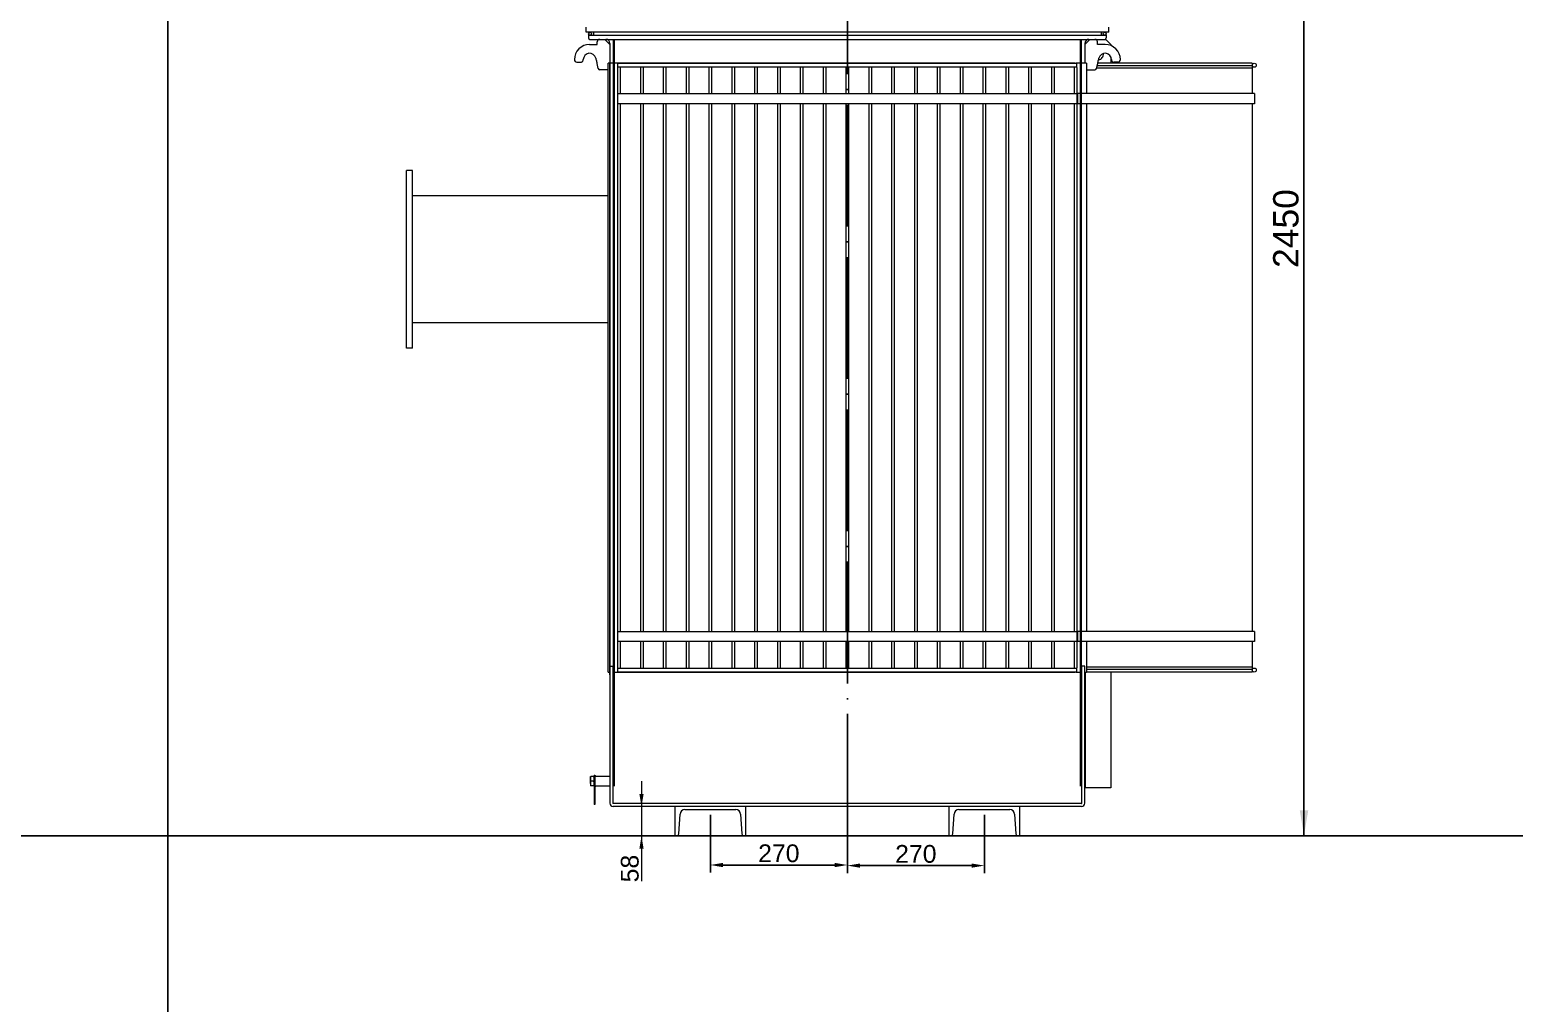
# Model space of a CAD drawing. Header units: millimetres. Extents: x 30710 to 48779, y -19256 to -8564.
# Drawn here: x 37998 to 40924, y -12579 to -10660 of the extents above; entities that cross this region are included whole.
import ezdxf

# ---------------------------------------------------------------- set-up
doc = ezdxf.new("R2010")
doc.units = ezdxf.units.MM
doc.header["$LTSCALE"] = 10
doc.linetypes.add('ACAD_ISO04W100', pattern=[30, 24, -3, 0, -3])
doc.layers.get('0').update_dxf_attribs({"color": 1, "linetype": 'ACAD_ISO04W100', "lineweight": 25})
doc.layers.get('Defpoints').update_dxf_attribs({"lineweight": 25})
for name, color, linetype, lineweight in [('2', 3, 'Continuous', 25), ('尺寸线层', 3, 'Continuous', 18), ('粗实线', 4, 'Continuous', 18), ('细实线', 3, 'Continuous', 35)]:
    doc.layers.add(name, color=color, linetype=linetype, lineweight=lineweight)
doc.styles.get("Standard").update_dxf_attribs({"font": ''})
doc.styles.get('Standard').set_extended_font_data('arial')
doc.dimstyles.new('1-10', dxfattribs={"dimscale": 10, "dimtxt": 3.5, "dimasz": 2.5, "dimexe": 1.5, "dimexo": 1, "dimgap": 0.5, "dimtad": 1, "dimtxsty": 'Standard', "dimcen": 2.5, "dimdle": 5, "dimclrd": 3, "dimclre": 3, "dimclrt": 3, "dimadec": 0, "dimazin": 0, "dimtfac": 1, "dimtmove": 0, "dimatfit": 2, "dimfxl": 0, "dimtolj": 1, "dimarcsym": 0})
doc.dimstyles.new('2', dxfattribs={"dimscale": 20, "dimtxt": 2.5, "dimasz": 2.5, "dimexe": 1.5, "dimexo": 0, "dimgap": 0.5, "dimtad": 1, "dimtoh": 1, "dimtxsty": 'Standard', "dimcen": -2.5, "dimdle": 5, "dimclrd": 3, "dimclre": 3, "dimclrt": 3, "dimazin": 2, "dimtfac": 1, "dimtmove": 0, "dimatfit": 2, "dimfxl": 0, "dimtolj": 1, "dimarcsym": 0})

# ---------------------------------------------------------------- blocks, each defined once
blk = doc.blocks.new('*X60')
at = {"layer": '2', "linetype": 'Continuous'}
for points in [[(40509.5, -9855.2), (40501.2, -9905.2), (40517.9, -9905.2)], [(40509.5, -12248.2), (40501.2, -12198.2), (40517.9, -12198.2)]]:
    blk.add_hatch(color=3, dxfattribs=at).paths.add_polyline_path(points, flags=0)
at = {"layer": '2', "color": 3, "linetype": 'Continuous'}
for p, q in [((39955.9, -9855.2), (40539.5, -9855.2)), ((40509.5, -12248.2), (40509.5, -9855.2)), ((40184.5, -12248.2), (40539.5, -12248.2))]:
    blk.add_line(p, q, dxfattribs=at)
at = {"layer": '2', "color": 3, "insert": (40474, -11051.7), "char_height": 50, "width": 299.924, "attachment_point": 5, "rotation": 90}
blk.add_mtext('2450', dxfattribs=at)
blk = doc.blocks.new('*X61')
at = {"layer": '2'}
for points in [[(39364.5, -12301.8), (39364.5, -12310.2), (39339.5, -12306)], [(39584.5, -12301.8), (39584.5, -12310.2), (39609.5, -12306)]]:
    blk.add_hatch(color=3, dxfattribs=at).paths.add_polyline_path(points, flags=0)
at = {"layer": '2', "color": 3, "lineweight": -2}
for p, q in [((39339.5, -12206.8), (39339.5, -12321)), ((39609.5, -12228.4), (39609.5, -12321)), ((39364.5, -12306), (39584.5, -12306))]:
    blk.add_line(p, q, dxfattribs=at)
at = {"layer": '2', "color": 3, "insert": (39474.5, -12283.1), "char_height": 35, "width": 155.579, "attachment_point": 5}
blk.add_mtext('270', dxfattribs=at)
blk = doc.blocks.new('*X62')
at = {"layer": '2'}
for points in [[(39634.5, -12303), (39634.5, -12311.3), (39609.5, -12307.2)], [(39854.5, -12303), (39854.5, -12311.3), (39879.5, -12307.2)]]:
    blk.add_hatch(color=3, dxfattribs=at).paths.add_polyline_path(points, flags=0)
at = {"layer": '2', "color": 3, "lineweight": -2}
for p, q in [((39879.5, -12206.8), (39879.5, -12322.2)), ((39609.5, -12258.2), (39609.5, -12322.2)), ((39634.5, -12307.2), (39854.5, -12307.2))]:
    blk.add_line(p, q, dxfattribs=at)
at = {"layer": '2', "color": 3, "insert": (39744.5, -12284.3), "char_height": 35, "width": 155.579, "attachment_point": 5}
blk.add_mtext('270', dxfattribs=at)
blk = doc.blocks.new('*X67')
at = {"layer": '尺寸线层', "linetype": 'Continuous'}
for points in [[(39203.8, -12190.8), (39208, -12165.8), (39199.6, -12165.8)], [(39203.8, -12248.8), (39208, -12273.8), (39199.6, -12273.8)]]:
    blk.add_hatch(color=3, dxfattribs=at).paths.add_polyline_path(points, flags=0)
at = {"layer": '尺寸线层', "color": 3, "linetype": 'Continuous'}
for p, q in [((39203.8, -12140.8), (39203.8, -12338.1)), ((39259.5, -12190.8), (39188.8, -12190.8)), ((39259.5, -12248.8), (39188.8, -12248.8))]:
    blk.add_line(p, q, dxfattribs=at)
at = {"layer": '尺寸线层', "color": 3, "insert": (39180.9, -12313), "char_height": 35, "width": 100.358, "attachment_point": 5, "rotation": 90}
blk.add_mtext('58', dxfattribs=at)

msp = doc.modelspace()

# ---------------------------------------------------------------- linework, layer by layer
msp.add_line((39609.545, -12248.159), (39609.545, -10074.19))
at = {"layer": 'Defpoints'}
for p, q in [((38270.22, -8564.163), (38270.22, -19256.163)), ((30710.22, -12248.159), (45830.22, -12248.159))]:
    msp.add_line(p, q, dxfattribs=at)
at = {"layer": '粗实线'}
for p, q in [((39094.545, -10664.79), (39094.545, -10654.79)), ((40124.545, -10664.79), (39094.545, -10664.79)), ((39099.545, -10670.79), (39099.545, -10676.12)), ((39099.545, -10670.79), (40119.545, -10670.79)), ((39102.215, -10678.79), (40116.875, -10678.79)), ((39109.545, -10664.79), (39109.545, -10670.79)), ((39131.545, -10678.79), (39141.545, -10688.79)), ((40087.545, -10678.79), (40077.545, -10688.79)), ((40109.545, -10664.79), (40109.545, -10670.79)), ((40116.875, -10678.79), (40119.045, -10678.79)), ((40119.045, -10678.79), (40129.045, -10688.79)), ((40119.545, -10670.79), (40119.545, -10676.12)), ((40124.545, -10664.79), (40124.545, -10654.79)), ((39101.545, -10688.79), (39116.545, -10688.79)), ((39116.545, -10688.79), (39116.545, -10683.79)), ((39141.545, -10686.79), (39141.545, -10725.79)), ((40077.545, -10686.79), (40077.545, -10725.79)), ((40102.545, -10688.79), (40102.545, -10683.79)), ((40117.545, -10688.79), (40102.545, -10688.79)), ((40129.045, -10688.79), (40129.045, -10691.082)), ((39076.545, -10723.79), (39084.045, -10723.79)), ((39118.628, -10736.487), (39116.207, -10726.359)), ((39140.745, -10725.79), (39138.345, -10725.79)), ((39138.345, -11925.79), (39138.345, -10725.79)), ((39140.545, -10726.239), (39141.545, -10726.239)), ((39140.545, -10726.239), (39140.545, -11931.239)), ((39158.345, -10725.79), (39140.745, -10725.79)), ((39141.545, -10726.239), (39141.545, -11931.239)), ((39157.253, -10733.79), (39156.545, -10735.735)), ((39156.545, -10735.735), (39156.545, -11915.844)), ((39157.045, -10725.79), (40062.045, -10725.79)), ((39157.045, -10733.79), (39157.045, -10725.79)), ((40062.045, -10733.79), (39157.045, -10733.79)), ((39160.745, -10725.79), (39158.345, -10725.79)), ((39203.345, -10725.79), (39160.745, -10725.79)), ((39162.545, -10735.735), (39161.837, -10733.79)), ((39162.545, -10785.79), (39162.545, -10735.735)), ((39202.253, -10733.79), (39201.545, -10735.735)), ((39201.545, -10735.735), (39201.545, -10785.79)), ((39205.745, -10725.79), (39203.345, -10725.79)), ((39248.345, -10725.79), (39205.745, -10725.79)), ((39207.545, -10735.735), (39206.837, -10733.79)), ((39207.545, -10785.79), (39207.545, -10735.735)), ((39247.253, -10733.79), (39246.545, -10735.735)), ((39246.545, -10735.735), (39246.545, -10785.79)), ((39250.745, -10725.79), (39248.345, -10725.79)), ((39293.345, -10725.79), (39250.745, -10725.79)), ((39252.545, -10735.735), (39251.837, -10733.79)), ((39252.545, -10785.79), (39252.545, -10735.735)), ((39292.253, -10733.79), (39291.545, -10735.735)), ((39291.545, -10735.735), (39291.545, -10785.79)), ((39295.745, -10725.79), (39293.345, -10725.79)), ((39338.345, -10725.79), (39295.745, -10725.79)), ((39297.545, -10735.735), (39296.837, -10733.79)), ((39297.545, -10785.79), (39297.545, -10735.735)), ((39337.253, -10733.79), (39336.545, -10735.735)), ((39336.545, -10735.735), (39336.545, -10785.79)), ((39340.745, -10725.79), (39338.345, -10725.79)), ((39383.345, -10725.79), (39340.745, -10725.79)), ((39342.545, -10735.735), (39341.837, -10733.79)), ((39342.545, -10785.79), (39342.545, -10735.735)), ((39382.253, -10733.79), (39381.545, -10735.735)), ((39381.545, -10735.735), (39381.545, -10785.79)), ((39385.745, -10725.79), (39383.345, -10725.79)), ((39428.345, -10725.79), (39385.745, -10725.79)), ((39387.545, -10735.735), (39386.837, -10733.79)), ((39387.545, -10785.79), (39387.545, -10735.735)), ((39427.253, -10733.79), (39426.545, -10735.735)), ((39426.545, -10735.735), (39426.545, -10785.79)), ((39430.745, -10725.79), (39428.345, -10725.79)), ((39473.345, -10725.79), (39430.745, -10725.79)), ((39432.545, -10735.735), (39431.837, -10733.79)), ((39432.545, -10785.79), (39432.545, -10735.735)), ((39472.253, -10733.79), (39471.545, -10735.735)), ((39471.545, -10735.735), (39471.545, -10785.79)), ((39475.745, -10725.79), (39473.345, -10725.79)), ((39518.345, -10725.79), (39475.745, -10725.79)), ((39477.545, -10735.735), (39476.837, -10733.79)), ((39477.545, -10785.79), (39477.545, -10735.735)), ((39517.253, -10733.79), (39516.545, -10735.735)), ((39516.545, -10735.735), (39516.545, -10785.79)), ((39520.745, -10725.79), (39518.345, -10725.79)), ((39563.345, -10725.79), (39520.745, -10725.79)), ((39522.545, -10735.735), (39521.837, -10733.79)), ((39522.545, -10785.79), (39522.545, -10735.735)), ((39562.253, -10733.79), (39561.545, -10735.735)), ((39561.545, -10735.735), (39561.545, -10785.79)), ((39565.745, -10725.79), (39563.345, -10725.79)), ((39608.345, -10725.79), (39565.745, -10725.79)), ((39567.545, -10735.735), (39566.837, -10733.79)), ((39567.545, -10785.79), (39567.545, -10735.735)), ((39607.253, -10733.79), (39606.545, -10735.735)), ((39606.545, -10735.735), (39606.545, -10785.79)), ((39610.745, -10725.79), (39608.345, -10725.79)), ((39653.345, -10725.79), (39610.745, -10725.79)), ((39612.545, -10735.735), (39611.837, -10733.79)), ((39612.545, -10785.79), (39612.545, -10735.735)), ((39652.253, -10733.79), (39651.545, -10735.735)), ((39651.545, -10735.735), (39651.545, -10785.79)), ((39655.745, -10725.79), (39653.345, -10725.79)), ((39698.345, -10725.79), (39655.745, -10725.79)), ((39657.545, -10735.735), (39656.837, -10733.79)), ((39657.545, -10785.79), (39657.545, -10735.735)), ((39697.253, -10733.79), (39696.545, -10735.735)), ((39696.545, -10735.735), (39696.545, -10785.79)), ((39700.745, -10725.79), (39698.345, -10725.79)), ((39743.345, -10725.79), (39700.745, -10725.79)), ((39702.545, -10735.735), (39701.837, -10733.79)), ((39702.545, -10785.79), (39702.545, -10735.735)), ((39742.253, -10733.79), (39741.545, -10735.735)), ((39741.545, -10735.735), (39741.545, -10785.79)), ((39745.745, -10725.79), (39743.345, -10725.79)), ((39788.345, -10725.79), (39745.745, -10725.79)), ((39747.545, -10735.735), (39746.837, -10733.79)), ((39747.545, -10785.79), (39747.545, -10735.735)), ((39787.253, -10733.79), (39786.545, -10735.735)), ((39786.545, -10735.735), (39786.545, -10785.79)), ((39790.745, -10725.79), (39788.345, -10725.79)), ((39833.345, -10725.79), (39790.745, -10725.79)), ((39792.545, -10735.735), (39791.837, -10733.79)), ((39792.545, -10785.79), (39792.545, -10735.735)), ((39832.253, -10733.79), (39831.545, -10735.735)), ((39831.545, -10735.735), (39831.545, -10785.79)), ((39835.745, -10725.79), (39833.345, -10725.79)), ((39878.345, -10725.79), (39835.745, -10725.79)), ((39837.545, -10735.735), (39836.837, -10733.79)), ((39837.545, -10785.79), (39837.545, -10735.735)), ((39877.253, -10733.79), (39876.545, -10735.735)), ((39876.545, -10735.735), (39876.545, -10785.79)), ((39880.745, -10725.79), (39878.345, -10725.79)), ((39923.345, -10725.79), (39880.745, -10725.79)), ((39882.545, -10735.735), (39881.837, -10733.79)), ((39882.545, -10785.79), (39882.545, -10735.735)), ((39922.253, -10733.79), (39921.545, -10735.735)), ((39921.545, -10735.735), (39921.545, -10785.79)), ((39925.745, -10725.79), (39923.345, -10725.79)), ((39968.345, -10725.79), (39925.745, -10725.79)), ((39927.545, -10735.735), (39926.837, -10733.79)), ((39927.545, -10785.79), (39927.545, -10735.735)), ((39967.253, -10733.79), (39966.545, -10735.735)), ((39966.545, -10735.735), (39966.545, -10785.79)), ((39970.745, -10725.79), (39968.345, -10725.79)), ((40013.345, -10725.79), (39970.745, -10725.79)), ((39972.545, -10735.735), (39971.837, -10733.79)), ((39972.545, -10785.79), (39972.545, -10735.735)), ((40012.253, -10733.79), (40011.545, -10735.735)), ((40011.545, -10735.735), (40011.545, -10785.79)), ((40015.745, -10725.79), (40013.345, -10725.79)), ((40058.345, -10725.79), (40015.745, -10725.79)), ((40017.545, -10735.735), (40016.837, -10733.79)), ((40017.545, -10785.79), (40017.545, -10735.735)), ((40057.253, -10733.79), (40056.545, -10735.735)), ((40056.545, -10735.735), (40056.545, -10785.79)), ((40078.345, -10725.79), (40060.745, -10725.79)), ((40062.545, -10735.735), (40061.837, -10733.79)), ((40062.045, -10733.79), (40062.045, -10725.79)), ((40062.545, -10785.79), (40062.545, -10735.735)), ((40080.745, -10725.79), (40078.345, -10725.79)), ((40080.745, -10725.79), (40080.745, -10785.79)), ((40100.463, -10736.487), (40102.884, -10726.359)), ((40407.545, -10735.735), (40100.643, -10735.735)), ((40407.545, -10730.79), (40101.825, -10730.79)), ((40407.545, -10725.79), (40103.02, -10725.79)), ((40129.045, -10713.891), (40129.045, -10725.79)), ((40142.545, -10723.79), (40135.045, -10723.79)), ((40407.545, -10725.79), (40407.545, -10730.79)), ((40407.545, -10730.79), (40407.545, -10735.735)), ((40407.545, -10735.735), (40407.545, -10785.79)), ((39138.345, -10738.79), (39121.545, -10738.79)), ((40080.745, -10738.79), (40097.545, -10738.79)), ((39157.045, -10785.79), (40062.045, -10785.79)), ((39157.045, -10805.79), (39157.045, -10785.79)), ((40062.045, -10785.79), (40063.162, -10785.79)), ((40062.045, -10785.79), (40062.045, -10805.79)), ((40411.662, -10785.79), (40063.162, -10785.79)), ((40063.162, -10785.79), (40063.162, -10805.79)), ((40411.662, -10785.79), (40411.662, -10805.79)), ((40062.045, -10805.79), (39157.045, -10805.79)), ((39162.545, -11845.79), (39162.545, -10805.79)), ((39201.545, -10805.79), (39201.545, -11845.79)), ((39207.545, -11845.79), (39207.545, -10805.79)), ((39246.545, -10805.79), (39246.545, -11845.79)), ((39252.545, -11845.79), (39252.545, -10805.79)), ((39291.545, -10805.79), (39291.545, -11845.79)), ((39297.545, -11845.79), (39297.545, -10805.79)), ((39336.545, -10805.79), (39336.545, -11845.79)), ((39342.545, -11845.79), (39342.545, -10805.79)), ((39381.545, -10805.79), (39381.545, -11845.79)), ((39387.545, -11845.79), (39387.545, -10805.79)), ((39426.545, -10805.79), (39426.545, -11845.79)), ((39432.545, -11845.79), (39432.545, -10805.79)), ((39471.545, -10805.79), (39471.545, -11845.79)), ((39477.545, -11845.79), (39477.545, -10805.79)), ((39516.545, -10805.79), (39516.545, -11845.79)), ((39522.545, -11845.79), (39522.545, -10805.79)), ((39561.545, -10805.79), (39561.545, -11845.79)), ((39567.545, -11845.79), (39567.545, -10805.79)), ((39606.545, -10805.79), (39606.545, -11845.79)), ((39612.545, -11845.79), (39612.545, -10805.79)), ((39651.545, -10805.79), (39651.545, -11845.79)), ((39657.545, -11845.79), (39657.545, -10805.79)), ((39696.545, -10805.79), (39696.545, -11845.79)), ((39702.545, -11845.79), (39702.545, -10805.79)), ((39741.545, -10805.79), (39741.545, -11845.79)), ((39747.545, -11845.79), (39747.545, -10805.79)), ((39786.545, -10805.79), (39786.545, -11845.79)), ((39792.545, -11845.79), (39792.545, -10805.79)), ((39831.545, -10805.79), (39831.545, -11845.79)), ((39837.545, -11845.79), (39837.545, -10805.79)), ((39876.545, -10805.79), (39876.545, -11845.79)), ((39882.545, -11845.79), (39882.545, -10805.79)), ((39921.545, -10805.79), (39921.545, -11845.79)), ((39927.545, -11845.79), (39927.545, -10805.79)), ((39966.545, -10805.79), (39966.545, -11845.79)), ((39972.545, -11845.79), (39972.545, -10805.79)), ((40011.545, -10805.79), (40011.545, -11845.79)), ((40017.545, -11845.79), (40017.545, -10805.79)), ((40056.545, -10805.79), (40056.545, -11845.79)), ((40063.162, -10805.79), (40062.045, -10805.79)), ((40062.545, -11845.79), (40062.545, -10805.79)), ((40411.662, -10805.79), (40063.162, -10805.79)), ((40080.745, -10805.79), (40080.745, -11845.79)), ((40407.545, -10805.79), (40407.545, -11845.79)), ((38740.545, -11287.28), (38740.545, -10937.28)), ((38752.545, -10937.28), (38740.545, -10937.28)), ((38752.545, -11287.28), (38752.545, -10937.28)), ((39138.345, -10987.28), (38752.545, -10987.28)), ((39138.345, -11237.28), (38752.545, -11237.28)), ((38752.545, -11287.28), (38740.545, -11287.28)), ((39157.045, -11865.79), (39157.045, -11845.79)), ((39157.045, -11845.79), (40062.045, -11845.79)), ((40062.045, -11845.79), (40063.162, -11845.79)), ((40062.045, -11845.79), (40062.045, -11865.79)), ((40411.662, -11845.79), (40063.162, -11845.79)), ((40063.162, -11845.79), (40063.162, -11865.79)), ((40411.662, -11845.79), (40411.662, -11865.79)), ((40062.045, -11865.79), (39157.045, -11865.79)), ((39162.545, -11915.844), (39162.545, -11865.79)), ((39201.545, -11865.79), (39201.545, -11915.844)), ((39207.545, -11915.844), (39207.545, -11865.79)), ((39246.545, -11865.79), (39246.545, -11915.844)), ((39252.545, -11915.844), (39252.545, -11865.79)), ((39291.545, -11865.79), (39291.545, -11915.844)), ((39297.545, -11915.844), (39297.545, -11865.79)), ((39336.545, -11865.79), (39336.545, -11915.844)), ((39342.545, -11915.844), (39342.545, -11865.79)), ((39381.545, -11865.79), (39381.545, -11915.844)), ((39387.545, -11915.844), (39387.545, -11865.79)), ((39426.545, -11865.79), (39426.545, -11915.844)), ((39432.545, -11915.844), (39432.545, -11865.79)), ((39471.545, -11865.79), (39471.545, -11915.844)), ((39477.545, -11915.844), (39477.545, -11865.79)), ((39516.545, -11865.79), (39516.545, -11915.844)), ((39522.545, -11915.844), (39522.545, -11865.79)), ((39561.545, -11865.79), (39561.545, -11915.844)), ((39567.545, -11915.844), (39567.545, -11865.79)), ((39606.545, -11865.79), (39606.545, -11915.844)), ((39612.545, -11915.844), (39612.545, -11865.79)), ((39651.545, -11865.79), (39651.545, -11915.844)), ((39657.545, -11915.844), (39657.545, -11865.79)), ((39696.545, -11865.79), (39696.545, -11915.844)), ((39702.545, -11915.844), (39702.545, -11865.79)), ((39741.545, -11865.79), (39741.545, -11915.844)), ((39747.545, -11915.844), (39747.545, -11865.79)), ((39786.545, -11865.79), (39786.545, -11915.844)), ((39792.545, -11915.844), (39792.545, -11865.79)), ((39831.545, -11865.79), (39831.545, -11915.844)), ((39837.545, -11915.844), (39837.545, -11865.79)), ((39876.545, -11865.79), (39876.545, -11915.844)), ((39882.545, -11915.844), (39882.545, -11865.79)), ((39921.545, -11865.79), (39921.545, -11915.844)), ((39927.545, -11915.844), (39927.545, -11865.79)), ((39966.545, -11865.79), (39966.545, -11915.844)), ((39972.545, -11915.844), (39972.545, -11865.79)), ((40011.545, -11865.79), (40011.545, -11915.844)), ((40017.545, -11915.844), (40017.545, -11865.79)), ((40056.545, -11865.79), (40056.545, -11915.844)), ((40063.162, -11865.79), (40062.045, -11865.79)), ((40062.545, -11915.844), (40062.545, -11865.79)), ((40411.662, -11865.79), (40063.162, -11865.79)), ((40080.745, -11865.79), (40080.745, -11925.79)), ((40407.545, -11865.79), (40407.545, -11915.844)), ((39138.345, -11925.79), (39140.545, -11925.79)), ((39140.545, -11931.239), (39141.545, -11931.239)), ((39141.545, -11913.79), (39141.545, -12184.053)), ((39141.545, -11913.79), (39147.545, -11913.79)), ((39147.545, -11913.79), (39147.545, -12184.053)), ((39147.545, -11925.79), (39158.345, -11925.79)), ((39156.545, -11915.844), (39157.253, -11917.79)), ((39157.045, -11917.79), (40062.045, -11917.79)), ((39157.045, -11925.79), (39157.045, -11917.79)), ((40062.045, -11925.79), (39157.045, -11925.79)), ((39158.345, -11925.79), (39160.745, -11925.79)), ((39160.745, -11925.79), (39203.345, -11925.79)), ((39161.837, -11917.79), (39162.545, -11915.844)), ((39201.545, -11915.844), (39202.253, -11917.79)), ((39203.345, -11925.79), (39205.745, -11925.79)), ((39205.745, -11925.79), (39248.345, -11925.79)), ((39206.837, -11917.79), (39207.545, -11915.844)), ((39246.545, -11915.844), (39247.253, -11917.79)), ((39248.345, -11925.79), (39250.745, -11925.79)), ((39250.745, -11925.79), (39293.345, -11925.79)), ((39251.837, -11917.79), (39252.545, -11915.844)), ((39291.545, -11915.844), (39292.253, -11917.79)), ((39293.345, -11925.79), (39295.745, -11925.79)), ((39295.745, -11925.79), (39338.345, -11925.79)), ((39296.837, -11917.79), (39297.545, -11915.844)), ((39336.545, -11915.844), (39337.253, -11917.79)), ((39338.345, -11925.79), (39340.745, -11925.79)), ((39340.745, -11925.79), (39383.345, -11925.79)), ((39341.837, -11917.79), (39342.545, -11915.844)), ((39381.545, -11915.844), (39382.253, -11917.79)), ((39383.345, -11925.79), (39385.745, -11925.79)), ((39385.745, -11925.79), (39428.345, -11925.79)), ((39386.837, -11917.79), (39387.545, -11915.844)), ((39426.545, -11915.844), (39427.253, -11917.79)), ((39428.345, -11925.79), (39430.745, -11925.79)), ((39430.745, -11925.79), (39473.345, -11925.79)), ((39431.837, -11917.79), (39432.545, -11915.844)), ((39471.545, -11915.844), (39472.253, -11917.79)), ((39473.345, -11925.79), (39475.745, -11925.79)), ((39475.745, -11925.79), (39518.345, -11925.79)), ((39476.837, -11917.79), (39477.545, -11915.844)), ((39516.545, -11915.844), (39517.253, -11917.79)), ((39518.345, -11925.79), (39520.745, -11925.79)), ((39520.745, -11925.79), (39563.345, -11925.79)), ((39521.837, -11917.79), (39522.545, -11915.844)), ((39561.545, -11915.844), (39562.253, -11917.79)), ((39563.345, -11925.79), (39565.745, -11925.79)), ((39565.745, -11925.79), (39608.345, -11925.79)), ((39566.837, -11917.79), (39567.545, -11915.844)), ((39606.545, -11915.844), (39607.253, -11917.79)), ((39608.345, -11925.79), (39610.745, -11925.79)), ((39610.745, -11925.79), (39653.345, -11925.79)), ((39611.837, -11917.79), (39612.545, -11915.844)), ((39651.545, -11915.844), (39652.253, -11917.79)), ((39653.345, -11925.79), (39655.745, -11925.79)), ((39655.745, -11925.79), (39698.345, -11925.79)), ((39656.837, -11917.79), (39657.545, -11915.844)), ((39696.545, -11915.844), (39697.253, -11917.79)), ((39698.345, -11925.79), (39700.745, -11925.79)), ((39700.745, -11925.79), (39743.345, -11925.79)), ((39701.837, -11917.79), (39702.545, -11915.844)), ((39741.545, -11915.844), (39742.253, -11917.79)), ((39743.345, -11925.79), (39745.745, -11925.79)), ((39745.745, -11925.79), (39788.345, -11925.79)), ((39746.837, -11917.79), (39747.545, -11915.844)), ((39786.545, -11915.844), (39787.253, -11917.79)), ((39788.345, -11925.79), (39790.745, -11925.79)), ((39790.745, -11925.79), (39833.345, -11925.79)), ((39791.837, -11917.79), (39792.545, -11915.844)), ((39831.545, -11915.844), (39832.253, -11917.79)), ((39833.345, -11925.79), (39835.745, -11925.79)), ((39835.745, -11925.79), (39878.345, -11925.79)), ((39836.837, -11917.79), (39837.545, -11915.844)), ((39876.545, -11915.844), (39877.253, -11917.79)), ((39878.345, -11925.79), (39880.745, -11925.79)), ((39880.745, -11925.79), (39923.345, -11925.79)), ((39881.837, -11917.79), (39882.545, -11915.844)), ((39921.545, -11915.844), (39922.253, -11917.79)), ((39923.345, -11925.79), (39925.745, -11925.79)), ((39925.745, -11925.79), (39968.345, -11925.79)), ((39926.837, -11917.79), (39927.545, -11915.844)), ((39966.545, -11915.844), (39967.253, -11917.79)), ((39968.345, -11925.79), (39970.745, -11925.79)), ((39970.745, -11925.79), (40013.345, -11925.79)), ((39971.837, -11917.79), (39972.545, -11915.844)), ((40011.545, -11915.844), (40012.253, -11917.79)), ((40013.345, -11925.79), (40015.745, -11925.79)), ((40015.745, -11925.79), (40058.345, -11925.79)), ((40016.837, -11917.79), (40017.545, -11915.844)), ((40056.545, -11915.844), (40057.253, -11917.79)), ((40060.745, -11925.79), (40071.545, -11925.79)), ((40061.837, -11917.79), (40062.545, -11915.844)), ((40062.045, -11925.79), (40062.045, -11917.79)), ((40077.545, -11913.79), (40071.545, -11913.79)), ((40071.545, -12184.053), (40071.545, -11913.79)), ((40077.545, -12184.053), (40077.545, -11913.79)), ((40077.545, -11925.79), (40078.345, -11925.79)), ((40078.345, -11925.79), (40080.745, -11925.79)), ((40079.045, -12153.79), (40079.045, -11925.79)), ((40407.545, -11915.844), (40080.745, -11915.844)), ((40407.545, -11920.79), (40080.745, -11920.79)), ((40407.545, -11925.79), (40080.745, -11925.79)), ((40129.045, -11925.79), (40129.045, -12153.79)), ((40407.545, -11915.844), (40407.545, -11920.79)), ((40407.545, -11920.79), (40407.545, -11925.79)), ((39103.145, -12136.29), (39103.145, -12131.79)), ((39103.145, -12145.29), (39103.145, -12136.29)), ((39109.841, -12131.79), (39103.949, -12131.79)), ((39109.841, -12140.79), (39103.949, -12140.79)), ((39110.645, -12128.79), (39111.645, -12128.79)), ((39110.645, -12128.79), (39110.645, -12148.705)), ((39111.645, -12128.79), (39111.645, -12148.705)), ((39113.645, -12130.79), (39141.545, -12130.79)), ((39103.145, -12145.29), (39103.145, -12149.79)), ((39109.841, -12149.79), (39103.949, -12149.79)), ((39110.445, -12165.289), (39110.545, -12165.289)), ((39110.445, -12165.289), (39110.445, -12165.291)), ((39110.445, -12165.291), (39110.545, -12165.291)), ((39110.445, -12165.291), (39110.445, -12168.291)), ((39110.445, -12168.291), (39110.545, -12168.291)), ((39110.445, -12168.291), (39110.445, -12168.296)), ((39110.445, -12168.296), (39110.545, -12168.296)), ((39110.445, -12168.296), (39110.445, -12170.296)), ((39110.445, -12170.296), (39110.545, -12170.296)), ((39110.545, -12153.284), (39110.645, -12153.284)), ((39110.545, -12153.284), (39110.545, -12153.296)), ((39110.545, -12153.296), (39110.645, -12153.296)), ((39110.545, -12153.296), (39110.545, -12154.296)), ((39110.545, -12154.296), (39110.645, -12154.296)), ((39110.545, -12159.79), (39110.645, -12159.79)), ((39110.545, -12159.79), (39110.545, -12172.302)), ((39110.645, -12148.705), (39110.645, -12161.573)), ((39110.645, -12161.573), (39110.645, -12186.79)), ((39111.645, -12148.705), (39111.645, -12161.573)), ((39111.645, -12161.573), (39111.645, -12186.79)), ((39141.545, -12150.79), (39113.645, -12150.79)), ((40129.045, -12153.79), (40079.045, -12153.79)), ((39110.445, -12172.286), (39110.545, -12172.286)), ((39110.445, -12172.286), (39110.445, -12172.294)), ((39110.445, -12172.294), (39110.545, -12172.294)), ((39110.445, -12172.294), (39110.445, -12174.294)), ((39110.445, -12174.294), (39110.545, -12174.294)), ((39110.445, -12176.287), (39110.545, -12176.287)), ((39110.445, -12176.287), (39110.445, -12176.293)), ((39110.445, -12176.293), (39110.545, -12176.293)), ((39110.445, -12176.293), (39110.445, -12178.293)), ((39110.445, -12178.293), (39110.545, -12178.293)), ((39110.545, -12172.302), (39110.545, -12184.79)), ((39110.645, -12184.79), (39110.545, -12184.79)), ((39111.645, -12186.79), (39110.645, -12186.79)), ((40070.809, -12184.79), (39148.282, -12184.79)), ((39269.545, -12190.79), (39148.282, -12190.79)), ((39269.545, -12190.79), (39269.545, -12248.79)), ((39409.545, -12190.79), (39269.545, -12190.79)), ((39289.408, -12196.79), (39389.683, -12196.79)), ((39409.545, -12248.79), (39409.545, -12190.79)), ((39809.545, -12190.79), (39409.545, -12190.79)), ((39949.545, -12190.79), (39809.545, -12190.79)), ((39809.545, -12190.79), (39809.545, -12248.79)), ((39829.408, -12196.79), (39929.683, -12196.79)), ((39949.545, -12248.79), (39949.545, -12190.79)), ((40070.809, -12190.79), (39949.545, -12190.79)), ((39277.511, -12244.336), (39279.926, -12205.697)), ((39399.165, -12205.697), (39401.579, -12244.336)), ((39817.511, -12244.336), (39819.926, -12205.697)), ((39939.165, -12205.697), (39941.579, -12244.336)), ((39269.545, -12248.79), (39272.77, -12248.79)), ((39406.32, -12248.79), (39409.545, -12248.79)), ((39809.545, -12248.79), (39812.77, -12248.79)), ((39946.32, -12248.79), (39949.545, -12248.79))]:
    msp.add_line(p, q, dxfattribs=at)
for centre, radius in [((39102.545, -10667.79), 3), ((40116.545, -10667.79), 3), ((40411.545, -10729.79), 4), ((40411.545, -11921.79), 4)]:
    msp.add_circle(centre, radius, dxfattribs=at)
for centre, radius, start, end in [((39102.215, -10676.12), 2.67, 180, 270), ((39121.545, -10683.79), 5, 90, 180), ((39133.545, -10686.79), 8, 0, 90), ((40085.545, -10686.79), 8, 90, 180), ((40097.545, -10683.79), 5, 0, 90), ((40116.875, -10676.12), 2.67, 270, 0), ((39101.545, -10718.79), 30, 90, 180), ((39101.545, -10718.79), 12.5, 13.442755, 180), ((40104.045, -10708.79), 10, 274.017026, 11.20254), ((40117.545, -10718.79), 12.5, 0, 166.557245), ((40117.545, -10718.79), 30, 0, 90), ((39076.545, -10718.79), 5, 180, 270), ((39084.045, -10718.79), 5, 270, 289.702897), ((39121.545, -10735.79), 3, 193.442755, 270), ((40097.545, -10735.79), 3, 270, 346.557245), ((40135.045, -10718.79), 5, 250.297103, 270), ((40142.545, -10718.79), 5, 270, 0), ((39113.645, -12132.79), 2, 90, 180), ((39113.645, -12148.79), 2, 180, 270), ((39148.282, -12184.053), 6.737, 180, 270), ((39148.282, -12184.053), 0.737, 180, 270), ((39289.408, -12206.29), 9.5, 90, 176.423666), ((39389.683, -12206.29), 9.5, 3.576334, 90), ((39829.408, -12206.29), 9.5, 90, 176.423666), ((39929.683, -12206.29), 9.5, 3.576334, 90), ((40070.809, -12184.053), 6.737, 270, 360), ((40070.809, -12184.053), 0.737, 270, 360), ((39272.77, -12244.04), 4.75, 270, 356.423666), ((39406.32, -12244.04), 4.75, 183.576334, 270), ((39812.77, -12244.04), 4.75, 270, 356.423666), ((39946.32, -12244.04), 4.75, 183.576334, 270)]:
    msp.add_arc(centre, radius, start, end, dxfattribs=at)
for points, knots in [([(39085.731, -10723.497), (39086.094, -10723.337), (39086.818, -10723.018), (39087.806, -10722.167), (39088.72, -10720.855), (39089.019, -10719.664), (39089.045, -10718.903), (39089.045, -10718.793), (39089.045, -10718.79)], [0, 0, 0, 0, 0.96525845, 1.92534571, 3.40993133, 5.73259844, 6.11736886, 6.12770205, 6.12770205, 6.12770205, 6.12770205]), ([(39113.703, -10715.884), (39113.704, -10715.89), (39113.971, -10717.007), (39114.506, -10719.242), (39115.2, -10722.147), (39115.777, -10724.56), (39116.062, -10725.755), (39116.207, -10726.359)], [0, 0, 0, 0, 0.02074443, 3.67195883, 7.3506456, 9.04349683, 10.77032961, 10.77032961, 10.77032961, 10.77032961]), ([(40102.884, -10726.359), (40103.025, -10725.769), (40103.311, -10724.573), (40103.884, -10722.173), (40104.582, -10719.255), (40105.116, -10717.02), (40105.386, -10715.89), (40105.388, -10715.884)], [0, 0, 0, 0, 1.68908709, 3.41968408, 7.05574059, 10.74958543, 10.77032961, 10.77032961, 10.77032961, 10.77032961]), ([(40130.045, -10718.79), (40130.045, -10718.793), (40130.045, -10718.903), (40130.072, -10719.664), (40130.371, -10720.855), (40131.284, -10722.167), (40132.273, -10723.018), (40132.997, -10723.337), (40133.36, -10723.497)], [0, 0, 0, 0, 0.01033319, 0.39510361, 2.71777072, 4.20235634, 5.1624436, 6.12770205, 6.12770205, 6.12770205, 6.12770205]), ([(39103.949, -12131.79), (39103.725, -12132.521), (39103.271, -12133.996), (39103.187, -12135.521), (39103.145, -12136.29)], [0, 0, 0, 0, 2.27342575, 4.58853407, 4.58853407, 4.58853407, 4.58853407]), ([(39103.145, -12131.79), (39103.146, -12131.79), (39103.154, -12131.79), (39103.329, -12131.79), (39103.741, -12131.79), (39103.949, -12131.79)], [0, 0, 0, 0, 0.056341702, 0.426669782, 0.803847577, 0.803847577, 0.803847577, 0.803847577]), ([(39103.145, -12136.29), (39103.146, -12136.397), (39103.154, -12137.204), (39103.329, -12138.727), (39103.741, -12140.098), (39103.949, -12140.79)], [0, 0, 0, 0, 0.32173086, 2.43643397, 4.59025135, 4.59025135, 4.59025135, 4.59025135]), ([(39103.949, -12140.79), (39103.828, -12141.168), (39103.357, -12142.634), (39103.235, -12144.158), (39103.145, -12145.29)], [0, 0, 0, 0, 1.18087165, 4.58499508, 4.58499508, 4.58499508, 4.58499508]), ([(39110.645, -12136.29), (39110.644, -12136.183), (39110.637, -12135.375), (39110.462, -12133.852), (39110.049, -12132.482), (39109.841, -12131.79)], [0, 0, 0, 0, 0.32173086, 2.43643397, 4.59025135, 4.59025135, 4.59025135, 4.59025135]), ([(39109.841, -12131.79), (39110.066, -12131.79), (39110.52, -12131.79), (39110.603, -12131.79), (39110.645, -12131.79)], [0, 0, 0, 0, 0.398272684, 0.803847577, 0.803847577, 0.803847577, 0.803847577]), ([(39109.841, -12140.79), (39110.066, -12140.059), (39110.52, -12138.584), (39110.603, -12137.059), (39110.645, -12136.29)], [0, 0, 0, 0, 2.27342575, 4.58853407, 4.58853407, 4.58853407, 4.58853407]), ([(39110.645, -12145.29), (39110.555, -12144.158), (39110.434, -12142.634), (39109.963, -12141.168), (39109.841, -12140.79)], [0, 0, 0, 0, 3.40412343, 4.58499508, 4.58499508, 4.58499508, 4.58499508]), ([(39103.145, -12145.29), (39103.157, -12145.699), (39103.202, -12147.222), (39103.633, -12148.705), (39103.949, -12149.79)], [0, 0, 0, 0, 1.23248958, 4.58799478, 4.58799478, 4.58799478, 4.58799478]), ([(39103.949, -12149.79), (39103.725, -12149.79), (39103.271, -12149.79), (39103.187, -12149.79), (39103.145, -12149.79)], [0, 0, 0, 0, 0.398272684, 0.803847577, 0.803847577, 0.803847577, 0.803847577]), ([(39109.841, -12149.79), (39110.157, -12148.705), (39110.589, -12147.222), (39110.633, -12145.699), (39110.645, -12145.29)], [0, 0, 0, 0, 3.3555052, 4.58799478, 4.58799478, 4.58799478, 4.58799478]), ([(39110.645, -12149.79), (39110.644, -12149.79), (39110.637, -12149.79), (39110.462, -12149.79), (39110.049, -12149.79), (39109.841, -12149.79)], [0, 0, 0, 0, 0.056341702, 0.426669782, 0.803847577, 0.803847577, 0.803847577, 0.803847577])]:
    msp.add_open_spline(points, degree=3, knots=knots, dxfattribs=at)
at = {"layer": '细实线'}
for p, q in [((39149.545, -10680.79), (39149.545, -12150.79)), ((39149.545, -12150.79), (39149.545, -10680.79)), ((40069.545, -12150.79), (40069.545, -10680.79)), ((40069.545, -10680.79), (40069.545, -12150.79))]:
    msp.add_line(p, q, dxfattribs=at)

# ---------------------------------------------------------------- dimensions: what is measured, and where the dimension line sits
at = {"layer": '2'}
dim = msp.add_linear_dim(base=(40509.545, -9855.151), p1=(40184.545, -12248.159), p2=(39955.905, -9855.151), angle=90, text='2450', dimstyle='2', override={"dimsah": 1}, dxfattribs=at)
dim.commit()
dim.dimension.update_dxf_attribs({"geometry": '*X60', "text_midpoint": (40474.031, -11051.655)})
for base, p1, p2, picture, middle in [((39609.545, -12306.003), (39339.545, -12196.79), (39609.545, -12218.365), '*X61', (39474.545, -12283.133)), ((39879.545, -12307.171), (39609.545, -12248.159), (39879.545, -12196.79), '*X62', (39744.545, -12284.301))]:
    dim = msp.add_linear_dim(base=base, p1=p1, p2=p2, dimstyle='1-10', override={"dimsah": 1, "dimtzin": 8}, dxfattribs=at)
    dim.commit()
    dim.dimension.update_dxf_attribs({"geometry": picture, "text_midpoint": middle})
at = {"layer": '尺寸线层'}
dim = msp.add_linear_dim(base=(39203.8, -12248.79), p1=(39269.545, -12190.79), p2=(39269.545, -12248.79), angle=90, dimstyle='1-10', override={"dimsah": 1, "dimtfill": 1, "dimtzin": 8}, dxfattribs=at)
dim.commit()
dim.dimension.update_dxf_attribs({"geometry": '*X67', "text_midpoint": (39180.94, -12312.979)})

doc.saveas('drawing.dxf')
